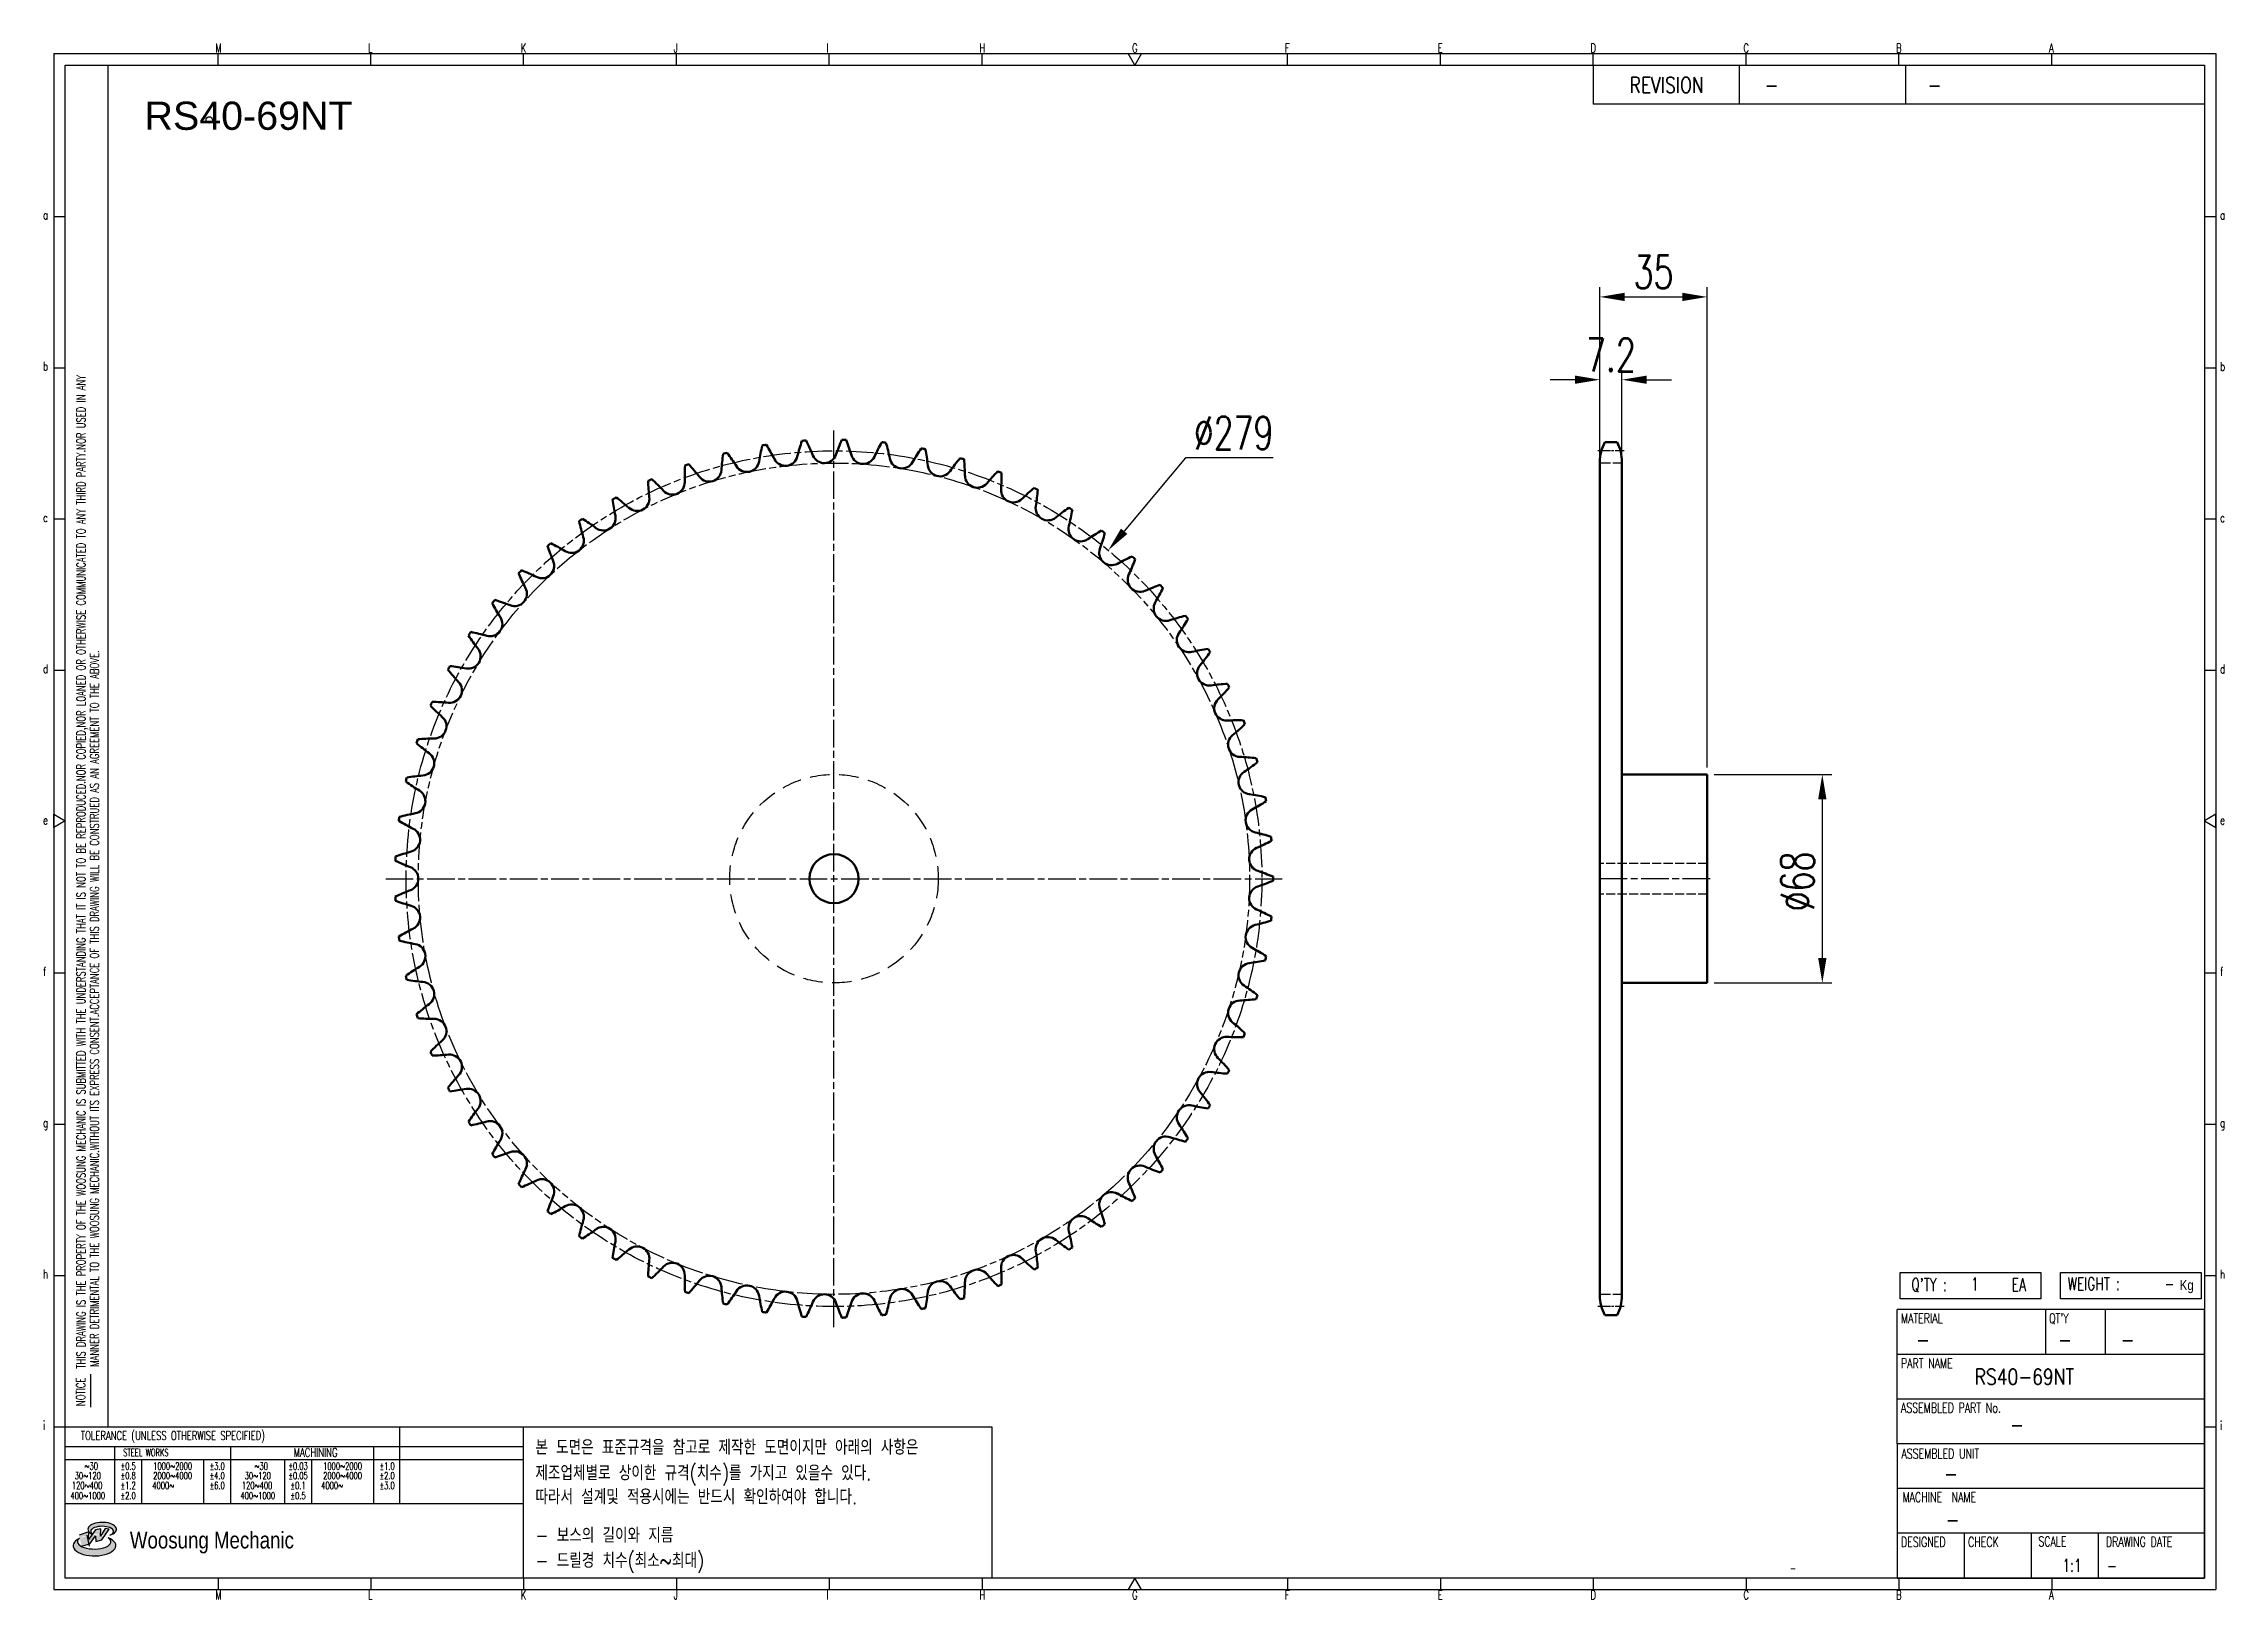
# Model space of a CAD drawing. Header units: millimetres. Extents: x 24040 to 24751, y 28 to 536.
import ezdxf
from ezdxf.enums import TextEntityAlignment as Align

# ---------------------------------------------------------------- set-up
doc = ezdxf.new("R2010")
doc.units = ezdxf.units.MM
for name, pattern in [('AM_ISO02W050', [7.5, 6, -1.5]), ('AM_ISO02W050x2', [3.75, 3, -0.75]), ('AM_ISO08W050', [18, 12, -1.5, 3, -1.5]), ('AM_ISO08W050x2', [9, 6, -0.75, 1.5, -0.75]), ('HIDDEN', [9.525, 6.35, -3.175])]:
    doc.linetypes.add(name, pattern=pattern)
for name, color, linetype, lineweight in [('AM_0N', 7, 'Continuous', 50), ('AM_3N', 6, 'AM_ISO02W050', 25), ('AM_7N', 4, 'AM_ISO08W050', 25)]:
    doc.layers.add(name, color=color, linetype=linetype, lineweight=lineweight)
for name, color, linetype in [('HL', 2, 'HIDDEN'), ('S-DIM', 7, 'Continuous'), ('TITLE', 7, 'Continuous'), ('도면레이아웃', 7, 'Continuous')]:
    doc.layers.add(name, color=color, linetype=linetype)
doc.styles.add('HAN', font='ROMANS.shx', dxfattribs={"width": 0.7, "bigfont": 'whgtxt.shx'})
doc.styles.add('HKD_ST2', font='romans.shx', dxfattribs={"width": 0.7, "height": 4, "bigfont": '@extfont2.shx'})
doc.styles.add('HSG', font='SIMPLEX.shx', dxfattribs={"width": 0.7, "bigfont": 'HSG.shx'})
doc.styles.add('ROMANS', font='romans.shx', dxfattribs={"width": 0.7, "bigfont": 'whgtxt.shx'})
doc.styles.add('SLDTEXTSTYLE4', font='arial.ttf', dxfattribs={"width": 0.8})
doc.styles.get("Standard").update_dxf_attribs({"font": 'arial.ttf'})
doc.dimstyles.new('APP23', dxfattribs={"dimscale": 4.5, "dimtxt": 2.4, "dimasz": 1.8, "dimexe": 0.7, "dimexo": 0.5, "dimgap": 0.6, "dimtad": 1, "dimtoh": 1, "dimdec": 1, "dimrnd": 0.01, "dimzin": 9, "dimdsep": 46, "dimtxsty": 'HSG', "dimcen": 0, "dimclrd": 1, "dimclre": 1, "dimclrt": 256, "dimazin": 2, "dimtp": 1, "dimtm": 1, "dimtfac": 0.5, "dimtdec": 1, "dimtix": 1, "dimtofl": 0, "dimtmove": 0, "dimatfit": 3, "dimfxl": 0, "dimtvp": 1, "dimtolj": 2, "dimlwd": -1, "dimlwe": -1, "dimarcsym": 0})

# ---------------------------------------------------------------- blocks, each defined once
blk = doc.blocks.new('SUYWSHJH')
at = {"layer": '도면레이아웃'}
h = blk.add_hatch(color=10, dxfattribs=at)
h.paths.add_polyline_path([(1.544, 35.177), (1.554, 34.966), (1.779, 35.034), (2.054, 35.422), (1.908, 35.446), (1.728, 35.167), (1.741, 35.439), (1.547, 35.405), (1.292, 35.041), (1.295, 35.33), (0.943, 35.208), (1.03, 34.8), (1.336, 34.885)])
edge = h.paths.add_edge_path()
edge.add_ellipse((1.795, 35.421), major_axis=(-0.53, 0), ratio=0.487785, start_angle=122.36065, end_angle=403.39574)
edge.add_line((1.411, 35.244), (1.419, 35.261))
edge.add_ellipse((1.798, 35.344), major_axis=(-0.423, 0), ratio=0.444396, start_angle=131.58977, end_angle=386.19408, ccw=False)
edge = h.paths.add_edge_path()
edge.add_ellipse((1.512, 34.815), major_axis=(-0.793, 0), ratio=0.480113, start_angle=314.67633, end_angle=590.85213)
edge.add_ellipse((1.501, 34.958), major_axis=(-0.62, 0), ratio=0.43311, start_angle=331.7024, end_angle=574.42495, ccw=False)
for p, q in [((0, 90.118), (80.15, 90.118)), ((0, 90.118), (0, 33.191)), ((6.089, 89.693), (6.089, 90.118)), ((11.753, 89.693), (11.753, 90.118)), ((17.418, 89.693), (17.418, 90.118)), ((23.082, 89.693), (23.082, 90.118)), ((28.746, 89.693), (28.746, 90.118)), ((34.411, 89.693), (34.411, 90.118)), ((45.739, 89.693), (45.739, 90.118)), ((51.404, 89.693), (51.404, 90.118)), ((57.068, 89.693), (57.068, 90.118)), ((62.732, 89.693), (62.732, 90.118)), ((68.397, 89.693), (68.397, 90.118)), ((74.061, 89.693), (74.061, 90.118)), ((80.15, 90.118), (80.15, 33.191)), ((0, 84.085), (0.425, 84.085)), ((79.725, 84.085), (80.15, 84.085)), ((0, 78.478), (0.425, 78.478)), ((79.725, 78.478), (80.15, 78.478)), ((0, 72.87), (0.425, 72.87)), ((79.725, 72.87), (80.15, 72.87)), ((0, 67.262), (0.425, 67.262)), ((79.725, 67.262), (80.15, 67.262)), ((0, 56.047), (0.425, 56.047)), ((79.725, 56.047), (80.15, 56.047)), ((0, 50.439), (0.425, 50.439)), ((79.725, 50.439), (80.15, 50.439)), ((0, 44.832), (0.425, 44.832)), ((79.725, 44.832), (80.15, 44.832)), ((1.377, 39.947), (1.377, 41.174)), ((0, 39.224), (0.425, 39.224)), ((79.725, 39.224), (80.15, 39.224)), ((0, 33.191), (80.15, 33.191)), ((6.089, 33.616), (6.089, 33.191)), ((11.753, 33.616), (11.753, 33.191)), ((17.418, 33.616), (17.418, 33.191)), ((23.082, 33.616), (23.082, 33.191)), ((28.746, 33.616), (28.746, 33.191)), ((34.411, 33.616), (34.411, 33.191)), ((45.739, 33.616), (45.739, 33.191)), ((51.404, 33.616), (51.404, 33.191)), ((57.068, 33.616), (57.068, 33.191)), ((62.732, 33.616), (62.732, 33.191)), ((68.397, 33.616), (68.397, 33.191)), ((74.061, 33.616), (74.061, 33.191))]:
    blk.add_line(p, q)
at = {"color": 2}
for p, q in [((2.017, 39.224), (2.017, 89.693)), ((0.425, 39.224), (17.418, 39.224)), ((12.816, 39.224), (12.816, 36.382)), ((17.418, 33.616), (17.418, 39.224)), ((0.425, 38.487), (17.418, 38.487)), ((0.425, 38.012), (17.418, 38.012)), ((2.257, 38.487), (2.257, 36.382)), ((3.257, 38.012), (3.257, 36.382)), ((5.557, 38.012), (5.557, 36.382)), ((6.557, 38.5), (6.557, 36.382)), ((8.557, 38.012), (8.557, 36.382)), ((9.557, 38.026), (9.557, 36.382)), ((11.857, 38.487), (11.857, 36.382)), ((0.425, 36.382), (17.418, 36.382))]:
    blk.add_line(p, q, dxfattribs=at)
at = {"color": 6, "ltscale": 0.5}
for p, q in [((57.068, 89.693), (57.068, 88.246)), ((62.47, 89.693), (62.47, 88.246)), ((68.635, 89.693), (68.635, 88.246)), ((79.725, 88.246), (57.068, 88.246)), ((68.336, 38.59), (68.336, 43.563)), ((79.725, 43.563), (68.336, 43.563)), ((73.827, 43.563), (73.827, 41.905)), ((76.037, 43.563), (76.037, 41.905)), ((79.725, 38.59), (79.725, 43.563)), ((79.725, 41.905), (68.336, 41.905)), ((79.725, 40.248), (68.336, 40.248)), ((68.336, 38.59), (68.336, 33.616)), ((79.725, 38.59), (68.336, 38.59)), ((79.725, 33.616), (79.725, 38.59)), ((79.725, 36.932), (68.336, 36.932)), ((79.725, 35.274), (68.336, 35.274)), ((70.822, 33.616), (70.822, 35.274)), ((73.309, 33.616), (73.309, 35.274)), ((75.796, 33.616), (75.796, 35.274)), ((68.336, 33.616), (79.725, 33.616))]:
    blk.add_line(p, q, dxfattribs=at)
for points in [[(40.075, 89.693), (39.83, 90.118), (40.32, 90.118)], [(0.425, 89.693), (79.725, 89.693), (79.725, 33.616), (0.425, 33.616)], [(0.425, 61.679), (0, 61.433), (0, 61.924)], [(79.725, 61.679), (80.15, 61.433), (80.15, 61.924)], [(40.075, 33.616), (39.83, 33.191), (40.32, 33.191)]]:
    blk.add_lwpolyline(points, close=True)
at = {"layer": 'TITLE', "color": 20}
for p, q in [((68.449, 43.961), (68.449, 44.936)), ((68.449, 44.936), (73.654, 44.936)), ((73.654, 44.936), (73.654, 43.961)), ((74.39, 43.961), (74.39, 44.936)), ((74.39, 44.936), (79.595, 44.936)), ((79.595, 44.936), (79.595, 43.961)), ((73.654, 43.961), (68.449, 43.961)), ((79.595, 43.961), (74.39, 43.961))]:
    blk.add_line(p, q, dxfattribs=at)
at = {"layer": '도면레이아웃'}
for p, q in [((1.295, 35.33), (0.943, 35.208)), ((1.03, 34.8), (1.336, 34.885)), ((1.224, 35.208), (1.311, 34.8)), ((1.224, 35.208), (1.224, 35.208)), ((1.547, 35.405), (1.292, 35.041)), ((1.292, 35.041), (1.295, 35.33)), ((1.336, 34.885), (1.544, 35.177)), ((1.419, 35.261), (1.411, 35.244)), ((1.544, 35.177), (1.554, 34.966)), ((1.741, 35.439), (1.547, 35.405)), ((1.554, 34.966), (1.779, 35.034)), ((1.908, 35.446), (1.728, 35.167)), ((1.728, 35.167), (1.741, 35.439)), ((1.779, 35.034), (2.054, 35.422)), ((2.054, 35.422), (1.908, 35.446))]:
    blk.add_line(p, q, dxfattribs=at)
for centre, major_axis, ratio, start_param, end_param in [((1.795, 35.421), (-0.53, 0), 0.487785, 2.135596, 7.040584), ((1.512, 34.815), (-0.793, 0), 0.480113, 5.492138, 10.312315), ((1.501, 34.958), (-0.62, 0), 0.43311, 5.789299, 10.025607), ((1.798, 35.344), (-0.423, 0), 0.444396, 2.296675, 6.740358)]:
    blk.add_ellipse(centre, major_axis=major_axis, ratio=ratio, start_param=start_param, end_param=end_param, dxfattribs=at)
at = {"color": 4, "style": 'HKD_ST2', "width": 0.7}
for s, p in [('M', (5.988, 90.164)), ('L', (11.652, 90.164)), ('K', (17.316, 90.164)), ('J', (22.981, 90.164)), ('I', (28.645, 90.164)), ('H', (34.309, 90.164)), ('G', (39.974, 90.164)), ('F', (45.638, 90.164)), ('E', (51.302, 90.164)), ('D', (56.967, 90.164)), ('C', (62.631, 90.164)), ('B', (68.295, 90.164)), ('A', (73.96, 90.164)), ('a', (-0.395, 83.976)), ('a', (80.305, 83.97)), ('b', (-0.395, 78.368)), ('b', (80.305, 78.362)), ('c', (-0.395, 72.76)), ('c', (80.305, 72.754)), ('d', (-0.395, 67.153)), ('d', (80.305, 67.147)), ('e', (-0.395, 61.545)), ('e', (80.305, 61.539)), ('f', (-0.395, 55.937)), ('f', (80.305, 55.931)), ('g', (-0.395, 50.33)), ('g', (80.305, 50.324)), ('h', (-0.395, 44.722)), ('h', (80.305, 44.716)), ('i', (-0.395, 39.114)), ('i', (80.305, 39.108)), ('M', (5.988, 32.824)), ('L', (11.652, 32.824)), ('K', (17.316, 32.824)), ('J', (22.981, 32.824)), ('I', (28.645, 32.824)), ('H', (34.309, 32.824)), ('G', (39.974, 32.824)), ('F', (45.638, 32.824)), ('E', (51.302, 32.824)), ('D', (56.967, 32.824)), ('C', (62.631, 32.824)), ('B', (68.295, 32.824)), ('A', (73.96, 32.824))]:
    blk.add_text(s, height=0.326, dxfattribs=at).set_placement(p)
for s, height, style, width, p in [('REVISION', 0.5806, 'HAN', 0.8, (58.415, 88.664)), ('-', 0.581, 'HAN', 0.8, (63.426, 88.664)), ('-', 0.581, 'HAN', 0.8, (69.468, 88.664)), ("Q'TY : ", 0.4746, 'HKD_ST2', 0.7, (68.857, 44.253)), ('1', 0.475, 'HKD_ST2', 0.7, (71.071, 44.275)), ('EA', 0.4746, 'HKD_ST2', 0.7, (72.578, 44.253)), ('WEIGHT : ', 0.4746, 'HKD_ST2', 0.7, (74.65, 44.286)), ('-', 0.581, 'HAN', 0.8, (69.029, 42.157)), ('-', 0.581, 'HAN', 0.8, (74.289, 42.157)), ('-', 0.581, 'HAN', 0.8, (76.623, 42.157)), ('-', 0.581, 'HAN', 0.8, (72.515, 39.013)), ('-', 0.581, 'HAN', 0.8, (70.067, 37.189)), ('-', 0.581, 'HAN', 0.8, (70.126, 35.48)), ('1:1', 0.4746, 'HKD_ST2', 0.7, (74.458, 33.848)), ('-', 0.475, 'HKD_ST2', 0.7, (76.112, 33.837))]:
    blk.add_text(s, height=height, dxfattribs=dict(style=style, width=width)).set_placement(p)
at = {"color": 6, "style": 'HKD_ST2', "width": 0.7}
for s, p in [(' THIS DRAWING IS THE PROPERTY OF THE WOOSUNG MECHANIC IS SUBMITTED WITH THE UNDERSTANDING THAT IT IS NOT TO BE REPRODUCED.NOR COPIED,NOR LOANED OR OTHERWISE COMMUNICATED TO ANY THIRD PARTY.NOR USED IN ANY', (1.173, 41.217)), ('MANNER DETRIMENTAL TO THE WOOSUNG MECHANIC.WITHOUT ITS EXPRESS CONSENT.ACCEPTANCE OF THIS DRAWING WILL BE CONSTRUED AS AN AGREEMENT TO THE ABOVE.', (1.672, 41.447))]:
    blk.add_text(s, height=0.326266, rotation=90, dxfattribs=at).set_placement(p)
at = {"style": 'HKD_ST2', "width": 0.7}
blk.add_text('-', height=0.475, dxfattribs=at).set_placement((78.613, 44.286), align=Align.RIGHT)
at = {"color": 4, "style": 'HKD_ST2', "width": 0.7}
for s, height, p in [('MATERIAL', 0.3651, (68.474, 43.425)), ("QT'Y", 0.3651, (73.965, 43.425)), ('PART NAME', 0.3651, (68.474, 41.756)), ('ASSEMBLED PART No.', 0.36511, (68.474, 40.109)), ('ASSEMBLED UNIT', 0.36511, (68.49, 38.408)), ('MACHINE  NAME', 0.36511, (68.532, 36.794)), ('DESIGNED', 0.3651, (68.474, 35.136)), ('CHECK', 0.3651, (70.961, 35.136)), ('SCALE', 0.3651, (73.566, 35.153)), ('DRAWING DATE', 0.36511, (76.071, 35.141))]:
    blk.add_text(s, height=height, dxfattribs=at).set_placement(p, align=Align.TOP_LEFT)
at = {"style": 'HKD_ST2', "width": 0.7}
blk.add_text('NOTICE', height=0.3263, rotation=90, dxfattribs=at).set_placement((1.163, 39.988))
for s, height, style, width, p in [('TOLERANCE (UNLESS OTHERWISE SPECIFIED)', 0.32627, 'HKD_ST2', 0.7, (4.417, 38.896)), ('-', 0.326, 'ROMANS', 0.65, (64.469, 33.975))]:
    blk.add_text(s, height=height, dxfattribs=dict(style=style, width=width)).set_placement(p, align=Align.MIDDLE_CENTER)
at = {"color": 4, "style": 'HKD_ST2', "width": 0.7}
for s, height, p in [('STEEL WORKS', 0.26101, (3.416, 38.268)), ('MACHINING', 0.3263, (9.707, 38.27)), ('%%P0.5', 0.261, (2.757, 37.762)), ('%%P0.8', 0.261, (2.757, 37.411)), ('%%P3.0', 0.261, (6.057, 37.762)), ('%%P4.0', 0.261, (6.057, 37.411)), ('%%P0.03', 0.261, (9.057, 37.762)), ('%%P0.05', 0.261, (9.057, 37.411)), ('%%P1.0', 0.261, (12.357, 37.762)), ('%%P2.0', 0.261, (12.357, 37.411)), ('%%P1.2', 0.261, (2.757, 37.045)), ('%%P2.0', 0.261, (2.757, 36.67)), ('%%P6.0', 0.261, (6.057, 37.045)), ('%%P0.1', 0.261, (9.057, 37.045)), ('%%P0.5', 0.261, (9.057, 36.67)), ('%%P3.0', 0.261, (12.357, 37.045))]:
    blk.add_text(s, height=height, dxfattribs=at).set_placement(p, align=Align.MIDDLE)
for s, height, p in [('30%%126120', 0.261, (1.263, 37.411)), ('%%12630', 0.261, (1.389, 37.762)), ('2000%%1264000', 0.26101, (4.407, 37.411)), ('1000%%1262000', 0.26101, (4.407, 37.762)), ('30%%126120', 0.261, (7.563, 37.411)), ('%%12630', 0.261, (7.689, 37.762)), ('2000%%1264000', 0.26101, (10.707, 37.411)), ('1000%%1262000', 0.26101, (10.707, 37.762)), ('400%%1261000', 0.26101, (1.263, 36.67)), ('120%%126400', 0.26101, (1.237, 37.045)), ('4000%%126', 0.261, (4.061, 37.045)), ('400%%1261000', 0.26101, (7.563, 36.67)), ('120%%126400', 0.26101, (7.537, 37.045)), ('4000%%126', 0.261, (10.321, 37.045))]:
    blk.add_text(s, height=height, dxfattribs=at).set_placement(p, align=Align.MIDDLE_CENTER)
at = {"color": 1, "style": 'SLDTEXTSTYLE4', "width": 0.8}
blk.add_text('Woosung Mechanic', height=0.61957, dxfattribs=at).set_placement((2.822, 34.711))
at = {"layer": 'TITLE', "width": 0.8}
blk.add_text('Kg', height=0.3789, dxfattribs=at).set_placement((78.807, 44.286))
blk = doc.blocks.new('*D2')
at = {"layer": 'Defpoints', "color": 0, "transparency": 16777216}
for p in [(24386.72, 370.5), (24207.85, 156.35)]:
    blk.add_point(p, dxfattribs=at)
at = {"layer": 'S-DIM', "color": 1, "transparency": 16777216}
for p, q in [((24411.93, 400.68), (24391.92, 376.72)), ((24440.55, 400.68), (24411.93, 400.68))]:
    blk.add_line(p, q, dxfattribs=at)
blk.add_solid([(24390.88, 377.59), (24392.95, 375.85), (24386.72, 370.5)], dxfattribs=at)
at = {"layer": 'S-DIM', "transparency": 16777216, "insert": (24427.59, 408.78), "char_height": 10.8, "attachment_point": 5, "style": 'HSG'}
blk.add_mtext('\\A2;∅279', dxfattribs=at)
blk = doc.blocks.new('*D3')
at = {"layer": 'Defpoints', "color": 0, "transparency": 16777216}
for p in [(24554.25, 426.14), (24547.05, 398.97), (24554.25, 398.97)]:
    blk.add_point(p, dxfattribs=at)
at = {"layer": 'S-DIM', "color": 1, "transparency": 16777216}
for p, q in [((24547.05, 401.22), (24547.05, 429.29)), ((24554.25, 401.22), (24554.25, 429.29)), ((24538.95, 426.14), (24530.85, 426.14)), ((24562.35, 426.14), (24570.45, 426.14))]:
    blk.add_line(p, q, dxfattribs=at)
for points in [[(24538.95, 427.49), (24538.95, 424.79), (24547.05, 426.14)], [(24562.35, 427.49), (24562.35, 424.79), (24554.25, 426.14)]]:
    blk.add_solid(points, dxfattribs=at)
at = {"layer": 'S-DIM', "transparency": 16777216, "insert": (24550.65, 434.24), "char_height": 10.8, "attachment_point": 5, "style": 'HSG'}
blk.add_mtext('\\A2;7.2', dxfattribs=at)
blk = doc.blocks.new('*D4')
at = {"layer": 'Defpoints', "color": 0, "transparency": 16777216}
for p in [(24582.05, 453.14), (24547.05, 398.97), (24582.05, 297.43)]:
    blk.add_point(p, dxfattribs=at)
at = {"layer": 'S-DIM', "color": 1, "transparency": 16777216}
for p, q in [((24547.05, 401.22), (24547.05, 456.29)), ((24582.05, 299.68), (24582.05, 456.29)), ((24555.15, 453.14), (24573.95, 453.14))]:
    blk.add_line(p, q, dxfattribs=at)
for points in [[(24555.15, 454.49), (24555.15, 451.79), (24547.05, 453.14)], [(24573.95, 454.49), (24573.95, 451.79), (24582.05, 453.14)]]:
    blk.add_solid(points, dxfattribs=at)
at = {"layer": 'S-DIM', "transparency": 16777216, "insert": (24564.55, 461.24), "char_height": 10.8, "attachment_point": 5, "style": 'HSG'}
blk.add_mtext('\\A2;35', dxfattribs=at)
blk = doc.blocks.new('*D5')
at = {"layer": 'Defpoints', "color": 0, "transparency": 16777216}
for p in [(24582.05, 297.43), (24582.05, 229.43), (24619.58, 229.43)]:
    blk.add_point(p, dxfattribs=at)
at = {"layer": 'S-DIM', "color": 1, "transparency": 16777216}
for p, q in [((24584.3, 297.43), (24622.73, 297.43)), ((24619.58, 289.33), (24619.58, 237.53)), ((24584.3, 229.43), (24622.73, 229.43))]:
    blk.add_line(p, q, dxfattribs=at)
for points in [[(24618.23, 289.33), (24620.93, 289.33), (24619.58, 297.43)], [(24618.23, 237.53), (24620.93, 237.53), (24619.58, 229.43)]]:
    blk.add_solid(points, dxfattribs=at)
at = {"layer": 'S-DIM', "transparency": 16777216, "insert": (24611.48, 262.52), "char_height": 10.8, "attachment_point": 5, "rotation": 90, "style": 'HSG'}
blk.add_mtext('\\A2;%%c68', dxfattribs=at)

msp = doc.modelspace()

# ---------------------------------------------------------------- linework, layer by layer
at = {"color": 4}
msp.add_lwpolyline([(24196.08, 84.73), (24348.8, 84.73), (24348.8, 35.39), (24196.08, 35.39)], close=True, dxfattribs=at)
msp.add_circle((24093.57, 510.83), 1.06)
at = {"layer": 'AM_0N'}
for p, q in [((24548.66, 405.75), (24552.63, 405.75)), ((24547.05, 399.35), (24547.05, 127.51)), ((24554.25, 399.35), (24554.25, 127.51)), ((24554.25, 297.43), (24582.05, 297.43)), ((24582.05, 297.43), (24582.05, 229.43)), ((24554.25, 229.43), (24582.05, 229.43)), ((24548.66, 121.11), (24552.63, 121.11))]:
    msp.add_line(p, q, dxfattribs=at)
msp.add_circle((24297.29, 263.43), 8, dxfattribs=at)
for centre, radius, start, end in [((24351.01, 384.56), 67.73, 161.3477, 165.86957), ((24297.29, 263.43), 143.18, 93.64094, 94.18515), ((24227.56, 376.12), 67.73, 21.95652, 26.47839), ((24361.81, 379.17), 67.73, 156.13031, 160.65217), ((24297.29, 263.43), 143.18, 88.42354, 88.96776), ((24238.1, 381.99), 67.73, 16.73913, 21.261), ((24372.06, 372.83), 67.73, 150.91291, 155.43478), ((24297.29, 263.43), 143.18, 83.20615, 83.75037), ((24249.13, 386.88), 67.73, 11.52174, 16.04361), ((24560.55, 399.35), 13.5, 151.70092, 180), ((24540.75, 399.35), 13.5, 0, 28.29908), ((24297.29, 263.43), 143.18, 109.29311, 109.83733), ((24199.75, 353.13), 67.73, 37.6087, 42.13056), ((24328.18, 392.29), 67.73, 171.78248, 176.30435), ((24297.29, 263.43), 143.18, 104.07572, 104.61993), ((24208.31, 361.63), 67.73, 32.3913, 36.91317), ((24268.89, 400.06), 4.01, 212.3913, 351.08696), ((24339.77, 388.95), 67.73, 166.56509, 171.08696), ((24297.29, 263.43), 143.18, 98.85833, 99.40254), ((24217.61, 369.31), 67.73, 27.17391, 31.69578), ((24281.44, 402.08), 4.01, 207.17391, 345.86957), ((24294.11, 402.95), 4.01, 201.95652, 340.65217), ((24306.81, 402.66), 4.01, 196.73913, 335.43478), ((24319.43, 401.21), 4.01, 191.52174, 330.21739), ((24381.7, 365.57), 67.73, 145.69552, 150.21739), ((24297.29, 263.43), 143.18, 77.98876, 78.53298), ((24260.55, 390.75), 67.73, 6.30435, 10.82622), ((24390.64, 357.48), 67.73, 140.47813, 145), ((24297.29, 263.43), 143.18, 72.77137, 73.31559), ((24272.28, 393.56), 67.73, 1.08696, 5.60883), ((24297.29, 263.43), 143.18, 114.5105, 115.05472), ((24304.33, 395.75), 67.73, 182.21726, 186.73913), ((24191.99, 343.89), 67.73, 42.82609, 47.34796), ((24244.61, 392.66), 4.01, 222.82609, 1.52174), ((24316.34, 394.57), 67.73, 176.99987, 181.52174), ((24256.58, 396.91), 4.01, 217.6087, 356.30435), ((24331.87, 398.63), 4.01, 186.30435, 325), ((24344.02, 394.92), 4.01, 181.08696, 319.78261), ((24398.81, 348.6), 67.73, 135.26074, 139.78261), ((24297.29, 263.43), 143.18, 67.55398, 68.09819), ((24284.22, 395.3), 67.73, 355.86957, 0.39143), ((24297.29, 263.43), 143.18, 119.72789, 120.27211), ((24292.27, 395.85), 67.73, 187.43465, 191.95652), ((24185.11, 333.98), 67.73, 48.04348, 52.56535), ((24233.08, 387.34), 4.01, 228.04348, 6.73913), ((24355.78, 390.13), 4.01, 175.86957, 314.56522), ((24406.13, 339.01), 67.73, 130.04335, 134.56522), ((24297.29, 263.43), 143.18, 62.33659, 62.8808), ((24367.06, 384.28), 4.01, 170.65217, 309.34783), ((24296.27, 395.94), 67.73, 350.65217, 355.17404), ((24412.55, 328.8), 67.73, 124.82596, 129.34783), ((24297.29, 263.43), 143.18, 57.1192, 57.66341), ((24297.29, 263.43), 143.18, 124.94528, 125.4895), ((24280.25, 394.84), 67.73, 192.65204, 197.17391), ((24179.16, 323.49), 67.73, 53.26087, 57.78274), ((24222.08, 380.98), 4.01, 233.26087, 11.95652), ((24377.76, 377.44), 4.01, 165.43478, 304.13043), ((24308.32, 395.48), 67.73, 345.43478, 349.95665), ((24418.02, 318.05), 67.73, 119.60857, 124.13043), ((24297.29, 263.43), 143.18, 51.90181, 52.44602), ((24297.29, 263.43), 143.18, 130.16267, 130.70689), ((24268.37, 392.75), 67.73, 197.86944, 202.3913), ((24174.19, 312.5), 67.73, 58.47826, 63.00013), ((24211.7, 373.66), 4.01, 238.47826, 17.17391), ((24387.8, 369.65), 4.01, 160.21739, 298.91304), ((24320.28, 393.93), 67.73, 340.21739, 344.73926), ((24297.29, 263.43), 143.18, 135.38007, 135.92428), ((24256.73, 389.58), 67.73, 203.08683, 207.6087), ((24170.24, 301.1), 67.73, 63.69565, 68.21752), ((24202.03, 365.42), 4.01, 243.69565, 22.3913), ((24422.49, 306.84), 67.73, 114.39117, 118.91304), ((24332.06, 391.3), 67.73, 335, 339.52187), ((24297.29, 263.43), 143.18, 46.68441, 47.22863), ((24193.15, 356.33), 4.01, 248.91304, 27.6087), ((24397.08, 360.98), 4.01, 155, 293.69565), ((24425.92, 295.28), 67.73, 109.17378, 113.69565), ((24343.54, 387.61), 67.73, 329.78261, 334.30448), ((24297.29, 263.43), 143.18, 41.46702, 42.01124), ((24185.13, 346.48), 4.01, 254.13043, 32.82609), ((24297.29, 263.43), 143.18, 140.59746, 141.14167), ((24245.43, 385.37), 67.73, 208.30422, 212.82609), ((24167.34, 289.39), 67.73, 68.91304, 73.43491), ((24405.54, 351.5), 4.01, 149.78261, 288.47826), ((24428.28, 283.45), 67.73, 103.95639, 108.47826), ((24297.29, 263.43), 143.18, 36.24963, 36.79385), ((24297.29, 263.43), 143.18, 145.81485, 146.35906), ((24234.55, 380.15), 67.73, 213.52161, 218.04348), ((24165.52, 277.47), 67.73, 74.13043, 78.6523), ((24413.1, 341.29), 4.01, 144.56522, 283.26087), ((24354.64, 382.89), 67.73, 324.56522, 329.08709), ((24178.05, 335.94), 4.01, 259.34783, 38.04348), ((24429.56, 271.45), 67.73, 98.739, 103.26087), ((24365.27, 377.18), 67.73, 319.34783, 323.86969), ((24297.29, 263.43), 143.18, 31.03224, 31.57646), ((24297.29, 263.43), 143.18, 151.03224, 151.57646), ((24224.2, 373.96), 67.73, 218.739, 223.26087), ((24171.95, 324.79), 4.01, 264.56522, 43.26087), ((24164.78, 265.42), 67.73, 79.34783, 83.86969), ((24419.7, 330.43), 4.01, 139.34783, 278.04348), ((24297.29, 263.43), 143.18, 156.24963, 156.79385), ((24165.15, 253.37), 67.73, 84.56522, 89.08709), ((24429.74, 259.39), 67.73, 93.52161, 98.04348), ((24425.29, 319.03), 4.01, 134.13043, 272.82609), ((24375.33, 370.52), 67.73, 314.13043, 318.6523), ((24297.29, 263.43), 143.18, 25.81485, 26.35906), ((24214.45, 366.86), 67.73, 223.95639, 228.47826), ((24166.89, 313.14), 4.01, 269.78261, 48.47826), ((24428.83, 247.36), 67.73, 88.30422, 92.82609), ((24384.74, 362.98), 67.73, 308.91304, 313.43491), ((24297.29, 263.43), 143.18, 20.59746, 21.14167), ((24297.29, 263.43), 143.18, 161.46702, 162.01124), ((24205.39, 358.9), 67.73, 229.17378, 233.69565), ((24166.61, 241.39), 67.73, 89.78261, 94.30448), ((24429.81, 307.15), 4.01, 128.91304, 267.6087), ((24162.91, 301.08), 4.01, 275, 53.69565), ((24426.82, 235.47), 67.73, 83.08683, 87.6087), ((24393.44, 354.62), 67.73, 303.69565, 308.21752), ((24297.29, 263.43), 143.18, 15.38007, 15.92428), ((24297.29, 263.43), 143.18, 166.68441, 167.22863), ((24197.08, 350.15), 67.73, 234.39117, 238.91304), ((24169.16, 229.6), 67.73, 95, 99.52187), ((24160.04, 288.7), 4.01, 280.21739, 58.91304), ((24433.24, 294.92), 4.01, 123.69565, 262.3913), ((24172.77, 218.09), 67.73, 100.21739, 104.73926), ((24435.54, 282.43), 4.01, 118.47826, 257.17391), ((24423.74, 223.81), 67.73, 77.86944, 82.3913), ((24401.33, 345.5), 67.73, 298.47826, 303.00013), ((24297.29, 263.43), 143.18, 10.16267, 10.70689), ((24297.29, 263.43), 143.18, 171.90181, 172.44602), ((24189.61, 340.68), 67.73, 239.60857, 244.13043), ((24158.31, 276.12), 4.01, 285.43478, 64.13043), ((24419.61, 212.47), 67.73, 72.65204, 77.17391), ((24297.29, 263.43), 143.18, 177.1192, 177.66341), ((24177.4, 206.96), 67.73, 105.43478, 109.95665), ((24436.7, 269.78), 4.01, 113.26087, 251.95652), ((24408.36, 335.69), 67.73, 293.26087, 297.78274), ((24297.29, 263.43), 143.18, 4.94528, 5.4895), ((24183.04, 330.56), 67.73, 244.82596, 249.34783), ((24157.73, 263.43), 4.01, 290.65217, 69.34783), ((24414.47, 201.56), 67.73, 67.43465, 71.95652), ((24297.29, 263.43), 143.18, 359.72789, 0.27211), ((24183.04, 196.29), 67.73, 110.65217, 115.17404), ((24297.29, 263.43), 143.18, 182.33659, 182.8808), ((24177.4, 319.9), 67.73, 250.04335, 254.56522), ((24436.7, 257.07), 4.01, 108.04348, 246.73913), ((24414.47, 325.29), 67.73, 288.04348, 292.56535), ((24158.31, 250.74), 4.01, 295.86957, 74.56522), ((24419.61, 314.38), 67.73, 282.82609, 287.34796), ((24408.36, 191.16), 67.73, 62.21726, 66.73913), ((24297.29, 263.43), 143.18, 354.5105, 355.05472), ((24189.61, 186.18), 67.73, 115.86957, 120.39143), ((24297.29, 263.43), 143.18, 187.55398, 188.09819), ((24172.77, 308.76), 67.73, 255.26074, 259.78261), ((24160.04, 238.15), 4.01, 301.08696, 79.78261), ((24435.54, 244.42), 4.01, 102.82609, 241.52174), ((24197.08, 176.71), 67.73, 121.08696, 125.60883), ((24433.24, 231.93), 4.01, 97.6087, 236.30435), ((24423.74, 303.05), 67.73, 277.6087, 282.13056), ((24401.33, 181.36), 67.73, 56.99987, 61.52174), ((24297.29, 263.43), 143.18, 349.29311, 349.83733), ((24297.29, 263.43), 143.18, 192.77137, 193.31559), ((24169.16, 297.25), 67.73, 260.47813, 265), ((24162.91, 225.77), 4.01, 306.30435, 85), ((24393.44, 172.24), 67.73, 51.78248, 56.30435), ((24205.39, 167.95), 67.73, 126.30435, 130.82622), ((24429.81, 219.7), 4.01, 92.3913, 231.08696), ((24426.82, 291.38), 67.73, 272.3913, 276.91317), ((24297.29, 263.43), 143.18, 344.07572, 344.61993), ((24297.29, 263.43), 143.18, 197.98876, 198.53298), ((24166.61, 285.46), 67.73, 265.69552, 270.21739), ((24166.89, 213.71), 4.01, 311.52174, 90.21739), ((24384.74, 163.87), 67.73, 46.56509, 51.08696), ((24214.45, 159.99), 67.73, 131.52174, 136.04361), ((24297.29, 263.43), 143.18, 203.20615, 203.75037), ((24425.29, 207.83), 4.01, 87.17391, 225.86957), ((24428.83, 279.49), 67.73, 267.17391, 271.69578), ((24297.29, 263.43), 143.18, 338.85833, 339.40254), ((24165.15, 273.48), 67.73, 270.91291, 275.43478), ((24224.2, 152.89), 67.73, 136.73913, 141.261), ((24171.95, 202.06), 4.01, 316.73913, 95.43478), ((24419.7, 196.42), 4.01, 81.95652, 220.65217), ((24429.74, 267.46), 67.73, 261.95652, 266.47839), ((24375.33, 156.33), 67.73, 41.3477, 45.86957), ((24297.29, 263.43), 143.18, 333.64094, 334.18515), ((24297.29, 263.43), 143.18, 208.42354, 208.96776), ((24164.78, 261.43), 67.73, 276.13031, 280.65217), ((24178.05, 190.92), 4.01, 321.95652, 100.65217), ((24365.27, 149.68), 67.73, 36.13031, 40.65217), ((24234.55, 146.7), 67.73, 141.95652, 146.47839), ((24413.1, 185.56), 4.01, 76.73913, 215.43478), ((24429.56, 255.4), 67.73, 256.73913, 261.261), ((24297.29, 263.43), 143.18, 328.42354, 328.96776), ((24297.29, 263.43), 143.18, 213.64094, 214.18515), ((24165.52, 249.39), 67.73, 281.3477, 285.86957), ((24185.13, 180.37), 4.01, 327.17391, 105.86957), ((24245.43, 141.48), 67.73, 147.17391, 151.69578), ((24405.54, 175.35), 4.01, 71.52174, 210.21739), ((24428.28, 243.4), 67.73, 251.52174, 256.04361), ((24354.64, 143.97), 67.73, 30.91291, 35.43478), ((24297.29, 263.43), 143.18, 323.20615, 323.75037), ((24297.29, 263.43), 143.18, 218.85833, 219.40254), ((24167.34, 237.46), 67.73, 286.56509, 291.08696), ((24193.15, 170.52), 4.01, 332.3913, 111.08696), ((24343.54, 139.24), 67.73, 25.69552, 30.21739), ((24256.73, 137.27), 67.73, 152.3913, 156.91317), ((24297.29, 263.43), 143.18, 224.07572, 224.61993), ((24170.24, 225.75), 67.73, 291.78248, 296.30435), ((24202.03, 161.43), 4.01, 337.6087, 116.30435), ((24397.08, 165.88), 4.01, 66.30435, 205), ((24332.06, 135.55), 67.73, 20.47813, 25), ((24425.92, 231.57), 67.73, 246.30435, 250.82622), ((24297.29, 263.43), 143.18, 317.98876, 318.53298), ((24268.37, 134.1), 67.73, 157.6087, 162.13056), ((24174.19, 214.36), 67.73, 296.99987, 301.52174), ((24211.7, 153.19), 4.01, 342.82609, 121.52174), ((24387.8, 157.2), 4.01, 61.08696, 199.78261), ((24422.49, 220.01), 67.73, 241.08696, 245.60883), ((24297.29, 263.43), 143.18, 312.77137, 313.31559), ((24297.29, 263.43), 143.18, 229.29311, 229.83733), ((24280.25, 132.01), 67.73, 162.82609, 167.34796), ((24222.08, 145.87), 4.01, 348.04348, 126.73913), ((24377.76, 149.41), 4.01, 55.86957, 194.56522), ((24418.02, 208.8), 67.73, 235.86957, 240.39143), ((24320.28, 132.92), 67.73, 15.26074, 19.78261), ((24297.29, 263.43), 143.18, 307.55398, 308.09819), ((24297.29, 263.43), 143.18, 234.5105, 235.05472), ((24179.16, 203.37), 67.73, 302.21726, 306.73913), ((24292.27, 131), 67.73, 168.04348, 172.56535), ((24185.11, 192.87), 67.73, 307.43465, 311.95652), ((24233.08, 139.52), 4.01, 353.26087, 131.95652), ((24367.06, 142.57), 4.01, 50.65217, 189.34783), ((24412.55, 198.05), 67.73, 230.65217, 235.17404), ((24297.29, 263.43), 143.18, 302.33659, 302.8808), ((24308.32, 131.37), 67.73, 10.04335, 14.56522), ((24297.29, 263.43), 143.18, 239.72789, 240.27211), ((24304.33, 131.1), 67.73, 173.26087, 177.78274), ((24191.99, 182.96), 67.73, 312.65204, 317.17391), ((24244.61, 134.19), 4.01, 358.47826, 137.17391), ((24344.02, 131.93), 4.01, 40.21739, 178.91304), ((24355.78, 136.72), 4.01, 45.43478, 184.13043), ((24284.22, 131.56), 67.73, 359.60857, 4.13043), ((24406.13, 187.84), 67.73, 225.43478, 229.95665), ((24297.29, 263.43), 143.18, 297.1192, 297.66341), ((24296.27, 130.91), 67.73, 4.82596, 9.34783), ((24297.29, 263.43), 143.18, 244.94528, 245.4895), ((24316.34, 132.29), 67.73, 178.47826, 183.00013), ((24297.29, 263.43), 143.18, 250.16267, 250.70689), ((24199.75, 173.72), 67.73, 317.86944, 322.3913), ((24256.58, 129.94), 4.01, 3.69565, 142.3913), ((24328.18, 134.56), 67.73, 183.69565, 188.21752), ((24208.31, 165.23), 67.73, 323.08683, 327.6087), ((24268.89, 126.79), 4.01, 8.91304, 147.6087), ((24281.44, 124.77), 4.01, 14.13043, 152.82609), ((24306.81, 124.2), 4.01, 24.56522, 163.26087), ((24319.43, 125.64), 4.01, 29.78261, 168.47826), ((24260.55, 136.1), 67.73, 349.17378, 353.69565), ((24331.87, 128.22), 4.01, 35, 173.69565), ((24390.64, 169.38), 67.73, 215, 219.52187), ((24272.28, 133.29), 67.73, 354.39117, 358.91304), ((24398.81, 178.26), 67.73, 220.21739, 224.73926), ((24297.29, 263.43), 143.18, 291.90181, 292.44602), ((24297.29, 263.43), 143.18, 255.38007, 255.92428), ((24339.77, 137.91), 67.73, 188.91304, 193.43491), ((24297.29, 263.43), 143.18, 260.59746, 261.14167), ((24217.61, 157.54), 67.73, 328.30422, 332.82609), ((24351.01, 142.29), 67.73, 194.13043, 198.6523), ((24227.56, 150.73), 67.73, 333.52161, 338.04348), ((24294.11, 123.91), 4.01, 19.34783, 158.04348), ((24361.81, 147.68), 67.73, 199.34783, 203.86969), ((24238.1, 144.86), 67.73, 338.739, 343.26087), ((24372.06, 154.02), 67.73, 204.56522, 209.08709), ((24297.29, 263.43), 143.18, 276.24963, 276.79385), ((24249.13, 139.97), 67.73, 343.95639, 348.47826), ((24381.7, 161.28), 67.73, 209.78261, 214.30448), ((24297.29, 263.43), 143.18, 281.46702, 282.01124), ((24297.29, 263.43), 143.18, 286.68441, 287.22863), ((24560.55, 127.51), 13.5, 180, 208.29908), ((24540.75, 127.51), 13.5, 331.70092, 0), ((24297.29, 263.43), 143.18, 265.81485, 266.35906), ((24297.29, 263.43), 143.18, 271.03224, 271.57646)]:
    msp.add_arc(centre, radius, start, end, dxfattribs=at)
at = {"layer": 'AM_3N', "linetype": 'AM_ISO02W050x2'}
for p, q in [((24554.25, 398.97), (24547.05, 398.97)), ((24554.25, 127.89), (24547.05, 127.89))]:
    msp.add_line(p, q, dxfattribs=at)
at = {"layer": 'AM_3N', "color": 2, "linetype": 'AM_ISO02W050x2'}
for p, q in [((24582.05, 268.43), (24547.05, 268.43)), ((24582.05, 258.43), (24547.05, 258.43))]:
    msp.add_line(p, q, dxfattribs=at)
at = {"layer": 'AM_7N', "linetype": 'AM_ISO08W050x2', "ltscale": 1.5}
for p, q in [((24297.29, 117.24), (24297.29, 409.61)), ((24151.1, 263.43), (24443.47, 263.43)), ((24582.98, 263.43), (24546.28, 263.43))]:
    msp.add_line(p, q, dxfattribs=at)
at = {"layer": 'AM_7N', "linetype": 'AM_ISO08W050x2', "ltscale": 0.5}
for p, q in [((24555.01, 402.94), (24546.28, 402.94)), ((24555.01, 123.91), (24546.28, 123.91))]:
    msp.add_line(p, q, dxfattribs=at)
at = {"layer": 'AM_7N', "linetype": 'AM_ISO08W050x2', "ltscale": 1.5}
for radius in [139.52, 135.54]:
    msp.add_circle((24297.29, 263.43), radius, dxfattribs=at)
at = {"layer": 'HL'}
msp.add_circle((24297.29, 263.43), 34, dxfattribs=at)

# ---------------------------------------------------------------- block references
at = {"xscale": 8.797325011040945, "yscale": 8.797325011040945, "zscale": 8.797325011040945}
msp.add_blockref('SUYWSHJH', (24042.85, -260.34), dxfattribs=at)

# ---------------------------------------------------------------- texts
at = {"color": 2}
msp.add_text('RS40-69NT', height=9.192, dxfattribs=at).set_placement((24072.47, 507.62))
at = {"style": 'HAN', "width": 0.8}
msp.add_text('RS40-69NT', height=5.108, dxfattribs=at).set_placement((24669.28, 98.46))
at = {"color": 4, "style": 'HAN', "width": 0.8}
for s, p in [('본 도면은 표준규격을 참고로 제작한 도면이지만 아래의 사항은', (24199.91, 75.59)), ('제조업체별로 상이한 규격(치수)를 가지고 있을수 있다.', (24199.91, 67.22)), ('따라서 설계및 적용시에는 반드시 확인하여야 합니다.', (24199.91, 59.44)), ('- 보스의 길이와 지름', (24199.91, 46.91)), ('- 드릴경 치수(최소~최대)', (24199.91, 38.68))]:
    msp.add_text(s, height=4.8329, dxfattribs=at).set_placement(p)

# ---------------------------------------------------------------- dimensions: what is measured, and where the dimension line sits
at = {"layer": 'S-DIM'}
dim = msp.add_linear_dim(base=(24582.05, 453.14), p1=(24547.05, 398.97), p2=(24582.05, 297.43), dimstyle='APP23', dxfattribs=at)
dim.commit()
dim.dimension.update_dxf_attribs({"geometry": '*D4', "text_midpoint": (24564.55, 461.24)})
dim = msp.add_linear_dim(base=(24554.25, 426.14), p1=(24547.05, 398.97), p2=(24554.25, 398.97), dimstyle='APP23', dxfattribs=at)
dim.commit()
dim.dimension.update_dxf_attribs({"geometry": '*D3', "text_midpoint": (24550.65, 426.14), "dimtype": 128})
at = {"layer": 'S-DIM', "color": 3}
dim = msp.add_diameter_dim_2p(p1=(24207.85, 156.35), p2=(24386.72, 370.5), dimstyle='APP23', dxfattribs=at)
dim.commit()
dim.dimension.update_dxf_attribs({"geometry": '*D2', "text_midpoint": (24427.59, 400.68), "dimtype": 131})
at = {"layer": 'S-DIM'}
dim = msp.add_linear_dim(base=(24619.58, 229.43), p1=(24582.05, 297.43), p2=(24582.05, 229.43), angle=90, text='%%c<>', dimstyle='APP23', dxfattribs=at)
dim.commit()
dim.dimension.update_dxf_attribs({"geometry": '*D5', "text_midpoint": (24619.58, 262.52), "dimtype": 128})

doc.saveas('drawing.dxf')
